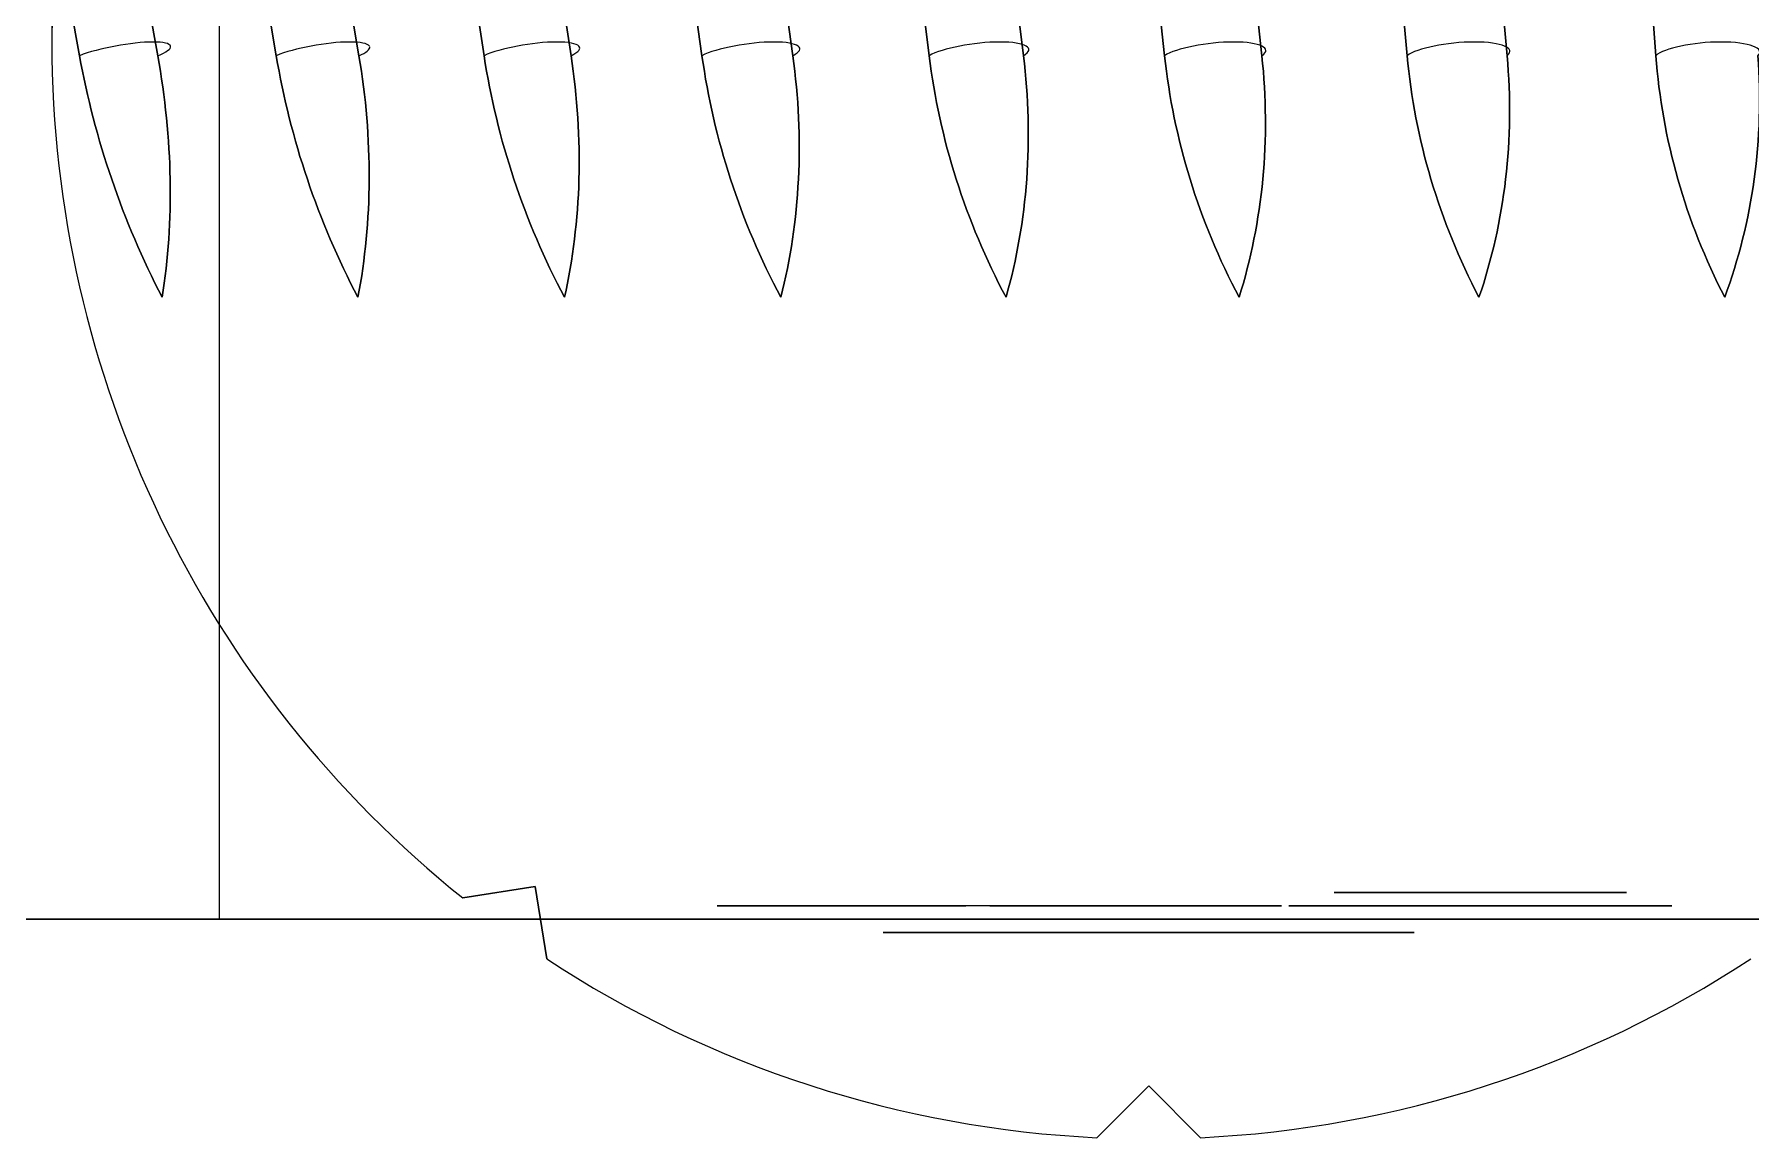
# Model space of a CAD drawing. Header units: inches. Extents: x 3268 to 7018, y 976 to 6708.
# Drawn here: x 5678.7159 to 5679.039, y 3497.5774 to 3497.7851 of the extents above; entities that cross this region are included whole.
import ezdxf

# ---------------------------------------------------------------- set-up
doc = ezdxf.new("R2010")
doc.units = ezdxf.units.IN
doc.header["$MEASUREMENT"] = 0
doc.layers.add('G-IMPT', color=8, linetype='Continuous', lineweight=9)
doc.layers.add('Q-SPCQ', color=91, linetype='Continuous', lineweight=9)

# ---------------------------------------------------------------- blocks, each defined once
blk = doc.blocks.new('Main Locker for Revit - LKR-1_10_autocad_dwg_7803S-BLK_7803S-BLK-9311896-Overall Retail Plan Opt 2')
at = {"layer": 'G-IMPT', "color": 133}
for p, q in [((16.23173470673436, -7.226746510935979), (16.23173470673436, -7.396746510935979)), ((16.23173470673435, -7.226746510935979), (16.23173470673435, -7.396746510935979)), ((16.23173470673435, -7.226746510935979), (16.23173470673435, -7.396746510935979)), ((16.23173470673435, -7.226746510935979), (16.23173470673435, -7.396746510935979)), ((16.27760252600527, -7.392768305029672), (16.29124758425011, -7.390607140116368)), ((16.29124758425012, -7.390607140116368), (16.27760252600528, -7.392768305029672)), ((16.27760252600528, -7.392768305029672), (16.29124758425012, -7.390607140116368)), ((16.29124758425012, -7.390607140116368), (16.27760252600528, -7.392768305029672)), ((16.29124758425011, -7.390607140116368), (16.29340874916342, -7.404252198361207)), ((16.29340874916342, -7.404252198361207), (16.29124758425012, -7.390607140116368)), ((16.29124758425012, -7.390607140116368), (16.29340874916342, -7.404252198361207)), ((16.29340874916342, -7.404252198361207), (16.29124758425012, -7.390607140116368)), ((16.43173470673435, -7.394246510935979), (16.38173470673435, -7.394246510935979)), ((16.38173470673435, -7.394246510935979), (16.43173470673435, -7.394246510935979)), ((16.41093882916358, -7.394246510935979), (16.41842841667025, -7.394246510935979)), ((16.41842841667025, -7.394246510935979), (16.41093882916358, -7.394246510935979)), ((16.71923470673435, -7.396746510935979), (16.02570306565051, -7.396746510935979)), ((16.02570306565051, -7.396746510935979), (16.71923470673435, -7.396746510935979)), ((16.38173470673435, -7.396746510935979), (16.23173470673435, -7.396746510935979)), ((16.23173470673435, -7.396746510935979), (16.58173470673435, -7.396746510935979)), ((16.58173470673436, -7.396746510935979), (16.23173470673436, -7.396746510935979)), ((16.23173470673435, -7.396746510935979), (16.38173470673435, -7.396746510935979)), ((16.35673470673435, -7.396746510935979), (16.40673470673435, -7.396746510935979)), ((16.45673470673435, -7.396746510935979), (16.35673470673435, -7.396746510935979)), ((16.40673470673435, -7.396746510935979), (16.45673470673435, -7.396746510935979)), ((16.41842841667025, -7.396746510935979), (16.41093882916358, -7.396746510935979)), ((16.41093882916358, -7.396746510935979), (16.41842841667025, -7.396746510935979)), ((16.58173470673435, -7.396746510935979), (16.43173470673435, -7.396746510935979)), ((16.43173470673435, -7.396746510935979), (16.58173470673435, -7.396746510935979)), ((16.35673470673435, -7.39924651093598), (16.40673470673435, -7.39924651093598)), ((16.45673470673435, -7.39924651093598), (16.35673470673435, -7.39924651093598)), ((16.40673470673435, -7.39924651093598), (16.45673470673435, -7.39924651093598)), ((16.39696592358885, -7.437899964018257), (16.40673470673435, -7.428131180872758)), ((16.40673470673435, -7.428131180872758), (16.39696592358885, -7.437899964018257)), ((16.39696592358885, -7.437899964018257), (16.40673470673435, -7.428131180872758)), ((16.40673470673435, -7.428131180872758), (16.39696592358886, -7.437899964018257)), ((16.40673470673435, -7.428131180872758), (16.41650348987985, -7.437899964018257)), ((16.41650348987985, -7.437899964018257), (16.40673470673435, -7.428131180872758)), ((16.40673470673435, -7.428131180872758), (16.41650348987985, -7.437899964018257)), ((16.41650348987985, -7.437899964018257), (16.40673470673435, -7.428131180872758))]:
    blk.add_line(p, q, dxfattribs=at)
at = {"layer": 'G-IMPT', "color": 133, "flags": 128}
for points in [[(16.20546651342596, -7.234224226896069), (16.16989186439867, -7.038212348318262), (16.134317560402, -6.842200334606888)], [(16.13431756040198, -6.84220033460689), (16.16989186439354, -7.038212348318263), (16.20546651342594, -7.234224226896069)], [(16.2201806847344, -7.234224226896069), (16.18460607466836, -7.038212348318263), (16.14903180265866, -6.842200334606888)], [(16.14903180265868, -6.84220033460689), (16.18460607467355, -7.038212348318263), (16.22018068473441, -7.234224226896069)], [(16.24249922452988, -7.234224226896069), (16.20955638138223, -7.038212348318262), (16.17661385820237, -6.842200334606888)], [(16.17661385820236, -6.84220033460689), (16.20955638137679, -7.038212348318263), (16.24249922452986, -7.234224226896069)], [(16.2580764451988, -7.234224226896069), (16.22513364329764, -7.038212348318262), (16.19219115398093, -6.842200334606888)], [(16.19219115398095, -6.84220033460689), (16.22513364330313, -7.038212348318263), (16.25807644519882, -7.234224226896069)], [(16.28161657859807, -7.234224226896069), (16.25144959200124, -7.038212348318262), (16.22128289891025, -6.842200334606888)], [(16.22128289891024, -6.84220033460689), (16.25144959199552, -7.038212348318263), (16.28161657859805, -7.234224226896069)], [(16.29798873340492, -7.234224226896069), (16.26782179015946, -7.038212348318262), (16.23765513265972, -6.842200334606888)], [(16.23765513265974, -6.84220033460689), (16.26782179016523, -7.038212348318263), (16.29798873340495, -7.234224226896069)], [(16.32264752539413, -7.234224226896069), (16.29538830790488, -7.038212348318262), (16.26812935617611, -6.842200334606888)], [(16.26812935617609, -6.84220033460689), (16.29538830789891, -7.038212348318263), (16.32264752539411, -7.234224226896069)], [(16.33974302307163, -7.234224226896069), (16.31248385084907, -7.038212348318262), (16.28522493628402, -6.842200334606888)], [(16.28522493628404, -6.84220033460689), (16.3124838508551, -7.038212348318263), (16.33974302307164, -7.234224226896068)], [(16.36541264702751, -7.234224226896069), (16.34118039626817, -7.038212348318263), (16.31694838236182, -6.842200334606888)], [(16.3169483823618, -6.84220033460689), (16.34118039626197, -7.038212348318263), (16.36541264702749, -7.234224226896069)], [(16.38315673331405, -7.234224226896069), (16.35892452953878, -7.038212348318262), (16.33469255420611, -6.842200334606888)], [(16.33469255420613, -6.84220033460689), (16.35892452954502, -7.038212348318263), (16.38315673331407, -7.234224226896069)], [(16.40972494250237, -7.234224226896069), (16.38862561993992, -7.038212348318262), (16.36752650428727, -6.842200334606888)], [(16.36752650428724, -6.84220033460689), (16.38862561993351, -7.038212348318263), (16.40972494250235, -7.234224226896069)], [(16.42804002702338, -7.234224226896069), (16.40694075295692, -7.038212348318262), (16.38584167711924, -6.842200334606888)], [(16.38584167711926, -6.84220033460689), (16.40694075296337, -7.038212348318263), (16.4280400270234, -7.234224226896068)], [(16.45539064542531, -7.234224226896069), (16.43751651302884, -7.038212348318262), (16.41964255669425, -6.842200334606888)], [(16.41964255669422, -6.84220033460689), (16.43751651302226, -7.038212348318263), (16.45539064542529, -7.234224226896069)], [(16.47419664097623, -7.234224226896069), (16.45632255837562, -7.038212348318262), (16.43844864292317, -6.842200334606888)], [(16.4384486429232, -6.84220033460689), (16.45632255838224, -7.038212348318263), (16.47419664097625, -7.234224226896069)], [(16.50221007129653, -7.234224226896069), (16.48763928809916, -7.038212348318262), (16.47306864934585, -6.842200334606888)], [(16.47306864934583, -6.84220033460689), (16.48763928809243, -7.038212348318263), (16.50221007129651, -7.234224226896069)], [(16.44166142281341, -7.391746510935979), (16.44962979005332, -7.391746510935979), (16.46917419324611, -7.391746510935979)], [(16.46917419324611, -7.391746510935979), (16.44968447282741, -7.391746510935979), (16.44166142281341, -7.391746510935979)], [(16.46917419324611, -7.391746510935979), (16.4887187688544, -7.391746510935979), (16.4966869636788, -7.391746510935979)], [(16.4966869636788, -7.391746510935979), (16.48864419453842, -7.391746510935979), (16.46917419324611, -7.391746510935979)], [(16.32549639209761, -7.396746510935979), (16.34059787314289, -7.396746510935979), (16.37659691758531, -7.396746510935979)], [(16.33759054743364, -7.396746510935979), (16.32839207409691, -7.396746510935979), (16.32549639209761, -7.396746510935979)], [(16.37628038085461, -7.396746510935979), (16.34657976762648, -7.396746510935979), (16.33405592067666, -7.396746510935979)], [(16.33405592067666, -7.396746510935979), (16.34683214979008, -7.396746510935979), (16.3765814131637, -7.396746510935979)], [(16.37662139618407, -7.396746510935979), (16.35536326567297, -7.396746510935979), (16.33759054743364, -7.396746510935979)], [(16.41093882916358, -7.396746510935979), (16.39546465544579, -7.396746510935979), (16.37628038085461, -7.396746510935979)], [(16.37681535139081, -7.396746510935979), (16.40006734315771, -7.396746510935979), (16.41842841667025, -7.396746510935979)], [(16.37687266966254, -7.396746510935979), (16.39572750832912, -7.396746510935979), (16.41093882916358, -7.396746510935979)], [(16.41842841667025, -7.396746510935979), (16.40010935655877, -7.396746510935979), (16.37692998793428, -7.396746510935979)], [(16.43310189423435, -7.396746510935979), (16.43548565951332, -7.396746510935979), (16.44265493952349, -7.396746510935979)], [(16.46921240542726, -7.396746510935979), (16.44359100359847, -7.396746510935979), (16.43310189423435, -7.396746510935979)], [(16.44265493952349, -7.396746510935979), (16.45466089041106, -7.396746510935979), (16.46921240542726, -7.396746510935979)], [(16.46921240542726, -7.396746510935979), (16.48372001178524, -7.396746510935979), (16.49569344696873, -7.396746510935979)], [(16.50524649225786, -7.396746510935979), (16.49478405242383, -7.396746510935979), (16.46921240542726, -7.396746510935979)], [(16.49569344696873, -7.396746510935979), (16.50287300563, -7.396746510935979), (16.50524649225786, -7.396746510935979)]]:
    blk.add_lwpolyline(points, dxfattribs=at)
at = {"layer": 'G-IMPT', "color": 133}
for radius, start, end in [(0.2064784281909375, 0, 180), (0.2064784281909381, 359.9999999999991, 179.9999999999992), (0.206478428190934, 0, 180), (0.2064784281909381, 359.9999999999991, 179.9999999999992), (0.2064784281909398, 180, 231.2882442638736), (0.206478428190934, 180, 231.2882442638734), (0.2064784281909348, 180, 231.2882442638737), (0.206478428190934, 180, 231.2882442638734), (0.2064784281909355, 236.7117557361247, 267.2882442638733), (0.2064784281909339, 236.7117557361264, 267.2882442638743), (0.2064784281909365, 236.7117557361257, 267.2882442638743), (0.2064784281909376, 236.711755736126, 267.2882442638733), (0.2064784281909339, 272.711755736125, 303.2882442638737), (0.2064784281909355, 272.711755736126, 303.2882442638744), (0.2064784281909375, 272.711755736125, 303.2882442638741), (0.2064784281909355, 272.711755736126, 303.2882442638744)]:
    blk.add_arc((16.40673470673435, -7.231652752681822), radius, start, end, dxfattribs=at)
for centre, major_axis, ratio, start_param, end_param in [((16.21278134629706, -7.234240943132847), (0.009839289307288068, 0.001785605199213309), 0.1904193600194662, 0.8094386940806153, 2.373776318042786), ((16.21278134629704, -7.234240943132847), (0.009839289307290729, 0.001785605199212822), 0.1904193600194618, 0.8094386940808752, 2.373776318043049), ((16.21278134629704, -7.234240943132847), (0.009839289307288364, 0.001785605199212345), 0.1904193600195536, 0.02726988210031483, 0.8094386940811295), ((16.21278134629706, -7.234240943132847), (0.009839289307288364, 0.001785605199212345), 0.1904193600195536, 0.02726988210031483, 0.8094386940811295), ((16.21278134629704, -7.234240943132847), (0.009839289307286937, 0.001785605199212505), 0.1904193600195275, 5.52828637729835, 6.28318530717955), ((16.21278134629706, -7.234240943132847), (0.009839289307286937, 0.001785605199212505), 0.1904193600195275, 5.52828637729835, 6.28318530717955), ((16.25024870793728, -7.234240943132847), (0.009861715830026567, 0.001657275139456887), 0.2015882735411939, 0.8758789954357689, 2.440216619397942), ((16.25024870793726, -7.234240943132847), (0.009861715830023756, 0.00165727513945737), 0.2015882735412105, 0.8758789954355256, 2.440216619397696), ((16.25024870793726, -7.234240943132847), (0.009861715830026567, 0.001657275139456887), 0.2015882735411939, 0.09371018345524272, 0.8758789954357689), ((16.25024870793728, -7.234240943132847), (0.009861715830023756, 0.00165727513945737), 0.2015882735412105, 0.09371018345477183, 0.8758789954355256), ((16.25024870793726, -7.234240943132847), (0.009861715830027205, 0.001657275139457367), 0.2015882735412001, 5.594726678653081, 6.283185307179744), ((16.25024870793728, -7.234240943132847), (0.009861715830019971, 0.001657275139458143), 0.2015882735412824, 5.594726678652687, 6.283185307179348), ((16.2897668260226, -7.234240943132847), (0.009883650498927648, 0.001521003883966928), 0.211875692834428, 0.9426192925419675, 2.506956916504141), ((16.28976682602258, -7.234240943132847), (0.009883650498927648, 0.001521003883966928), 0.211875692834428, 0.9426192925419675, 2.5069569165038), ((16.28976682602258, -7.234240943132847), (0.009883650498929643, 0.001521003883967533), 0.2118756928343406, 5.661466975759085, 7.225804599721264), ((16.2897668260226, -7.234240943132847), (0.009883650498927648, 0.001521003883966928), 0.211875692834428, 5.661466975759375, 7.225804599721553), ((16.33116289787752, -7.234240943132847), (0.00990469506517818, 0.001377321918013736), 0.2212366336319935, 1.009650892047123, 2.573988516009295), ((16.33116289787749, -7.234240943132847), (0.009904695065179976, 0.001377321918014413), 0.2212366336319107, 1.009650892046815, 2.573988516008987), ((16.33116289787749, -7.234240943132847), (0.009904695065179976, 0.001377321918014413), 0.2212366336319107, 5.728498575264223, 7.292836199226402), ((16.33116289787752, -7.234240943132847), (0.009904695065175108, 0.001377321918014193), 0.2212366336320334, 5.728498575264321, 7.292836199226502), ((16.37425590901252, -7.234240943132847), (0.009924460077706632, 0.001226821978120381), 0.2296301629215117, 1.076959682794901, 2.641297306757077), ((16.3742559090125, -7.234240943132847), (0.009924460077708218, 0.001226821978119224), 0.2296301629215378, 1.07695968279541, 2.641297306757582), ((16.3742559090125, -7.234240943132847), (0.009924460077705038, 0.001226821978119646), 0.2296301629215885, 5.795807366012633, 7.36014498997481), ((16.37425590901252, -7.234240943132847), (0.009924460077709809, 0.001226821978119967), 0.2296301629214611, 5.795807366012492, 7.360144989974672), ((16.4188574246544, -7.234240943132847), (0.009942573139993265, 0.001070158565770579), 0.2370195779352077, 1.144526271162887, 2.708863895125058), ((16.41885742465438, -7.234240943132847), (0.009942573139996542, 0.00107015856577019), 0.2370195779351472, 1.14452627116305, 2.708863895125223), ((16.41885742465438, -7.234240943132847), (0.009942573139989992, 0.00107015856577096), 0.2370195779352682, 5.86337395438013, 7.42771157834231), ((16.4188574246544, -7.234240943132847), (0.009942573139993265, 0.001070158565770579), 0.2370195779352077, 5.863373954380294, 7.427711578342473), ((16.46477241372356, -7.234240943132847), (0.009958687298135394, 0.0009080458677267581), 0.2433725666412628, 1.212326238521002, 2.776663862483178), ((16.46477241372354, -7.234240943132847), (0.009958687298137581, 0.0009080458677255777), 0.2433725666412539, 1.212326238521491, 2.776663862483665), ((16.46477241372354, -7.234240943132847), (0.009958687298137581, 0.0009080458677255777), 0.2433725666412539, 5.931173921738899, 7.495511545701077), ((16.46477241372356, -7.234240943132847), (0.009958687298142107, 0.0009080458677260877), 0.2433725666411242, 5.931173921738688, 7.495511545700867), ((16.51180010165529, -7.234240943132847), (0.00997248928447683, 0.0007412539854755807), 0.2486613490364857, 1.280330523350808, 2.844668147312981), ((16.51180010165528, -7.234240943132847), (0.00997248928447683, 0.0007412539854755807), 0.2486613490364857, 1.280330523350808, 2.844668147312983), ((16.51180010165528, -7.234240943132847), (0.009972489284473404, 0.0007412539854758664), 0.2486613490365626, 5.999178206568101, 7.56351583053028), ((16.51180010165529, -7.234240943132847), (0.00997248928447683, 0.0007412539854755807), 0.2486613490364857, 5.999178206568216, 7.563515830530394)]:
    blk.add_ellipse(centre, major_axis=major_axis, ratio=ratio, start_param=start_param, end_param=end_param, dxfattribs=at)
for points in [[(16.22103283209495, -7.279709424080505), (16.2173123041094, -7.272551405329687), (16.21095114881263, -7.25764247267848), (16.20688724787135, -7.242057022216769), (16.20546651342596, -7.234224226896069)], [(16.20546651342594, -7.234224226896069), (16.20688724787134, -7.242057022216779), (16.21095114881262, -7.257642472678507), (16.2173123041094, -7.27255140532973), (16.22103283209493, -7.279709424080505)], [(16.22103283209493, -7.279709424080505), (16.22215532782463, -7.272551405329744), (16.22316179493469, -7.257642472678513), (16.22160317127226, -7.242057022216781), (16.2201806847344, -7.234224226896069)], [(16.22018068473442, -7.234224226896069), (16.22160317127227, -7.242057022216782), (16.22316179493471, -7.257642472678521), (16.22215532782464, -7.272551405329752), (16.22103283209495, -7.279709424080505)], [(16.25788974976025, -7.279709424080505), (16.25412329076573, -7.272551405329723), (16.24774413372553, -7.257642472678501), (16.24381473700994, -7.242057022216777), (16.24249922452988, -7.234224226896069)], [(16.24249922452986, -7.234224226896069), (16.24381473700992, -7.242057022216771), (16.2477441337255, -7.257642472678481), (16.2541232907657, -7.272551405329688), (16.25788974976023, -7.279709424080505)], [(16.25788974976023, -7.279709424080505), (16.25925037862785, -7.272551405329759), (16.26067098670054, -7.257642472678524), (16.25939381253907, -7.242057022216784), (16.2580764451988, -7.234224226896069)], [(16.25807644519882, -7.234224226896069), (16.25939381253909, -7.242057022216771), (16.26067098670056, -7.257642472678481), (16.25925037862787, -7.27255140532969), (16.25788974976025, -7.279709424080505)], [(16.29676401153892, -7.279709424080505), (16.2929680913023, -7.272551405329808), (16.28659882694929, -7.257642472678555), (16.28282111671144, -7.242057022216795), (16.28161657859807, -7.234224226896069)], [(16.28161657859805, -7.234224226896069), (16.28282111671142, -7.242057022216771), (16.28659882694925, -7.257642472678484), (16.29296809130224, -7.272551405329692), (16.2967640115389, -7.279709424080505)], [(16.2967640115389, -7.279709424080505), (16.2983568238606, -7.272551405329688), (16.30018536093826, -7.257642472678481), (16.29919522103542, -7.242057022216769), (16.29798873340492, -7.234224226896069)], [(16.29798873340495, -7.234224226896069), (16.29919522103544, -7.242057022216789), (16.30018536093828, -7.257642472678539), (16.29835682386061, -7.272551405329781), (16.29676401153892, -7.279709424080505)], [(16.33748563017527, -7.279709424080505), (16.33367684728984, -7.272551405329701), (16.32734532679651, -7.257642472678489), (16.3237358220021, -7.242057022216772), (16.32264752539413, -7.234224226896069)], [(16.32264752539411, -7.234224226896069), (16.32373582200208, -7.242057022216784), (16.3273453267965, -7.257642472678525), (16.33367684728985, -7.272551405329756), (16.33748563017525, -7.279709424080505)], [(16.33748563017525, -7.279709424080505), (16.33930366098803, -7.272551405329655), (16.34153213134326, -7.257642472678459), (16.3408333553289, -7.242057022216761), (16.33974302307163, -7.234224226896069)], [(16.33974302307165, -7.234224226896069), (16.34083335532892, -7.242057022216765), (16.34153213134328, -7.25764247267847), (16.33930366098804, -7.272551405329671), (16.33748563017527, -7.279709424080505)], [(16.37987654039211, -7.279709424080505), (16.37607154969641, -7.272551405329765), (16.36980545919085, -7.257642472678528), (16.36637994328593, -7.242057022216785), (16.36541264702751, -7.234224226896069)], [(16.36541264702749, -7.234224226896069), (16.36637994328591, -7.242057022216777), (16.36980545919082, -7.257642472678504), (16.37607154969638, -7.272551405329724), (16.3798765403921, -7.279709424080505)], [(16.3798765403921, -7.279709424080505), (16.38191183990975, -7.272551405329738), (16.38453049900873, -7.25764247267851), (16.38412614245258, -7.242057022216779), (16.38315673331405, -7.234224226896068)], [(16.38315673331407, -7.234224226896069), (16.38412614245259, -7.242057022216782), (16.38453049900875, -7.257642472678517), (16.38191183990977, -7.272551405329747), (16.37987654039211, -7.279709424080505)], [(16.42375137752491, -7.279709424080505), (16.41996681727504, -7.272551405329671), (16.41379355677675, -7.257642472678468), (16.41056700867082, -7.242057022216765), (16.40972494250237, -7.234224226896069)], [(16.40972494250235, -7.234224226896069), (16.4105670086708, -7.242057022216779), (16.41379355677674, -7.257642472678507), (16.41996681727505, -7.27255140532973), (16.42375137752489, -7.279709424080504)], [(16.42375137752489, -7.279709424080505), (16.42599504590051, -7.272551405329789), (16.42899244301327, -7.257642472678541), (16.42888427406365, -7.24205702221679), (16.42804002702338, -7.234224226896069)], [(16.4280400270234, -7.234224226896069), (16.42888427406367, -7.242057022216779), (16.42899244301329, -7.257642472678505), (16.42599504590054, -7.272551405329725), (16.42375137752491, -7.279709424080505)], [(16.46891828807429, -7.279709424080505), (16.46517070718938, -7.272551405329754), (16.45911727079574, -7.257642472678523), (16.45610379936269, -7.242057022216782), (16.45539064542531, -7.234224226896069)], [(16.45539064542529, -7.234224226896069), (16.45610379936267, -7.242057022216771), (16.45911727079572, -7.257642472678483), (16.46517070718933, -7.272551405329691), (16.46891828807427, -7.279709424080505)], [(16.46891828807427, -7.279709424080505), (16.47136051431693, -7.272551405329711), (16.47472354258853, -7.257642472678493), (16.47491203424074, -7.242057022216773), (16.47419664097623, -7.234224226896069)], [(16.47419664097625, -7.234224226896069), (16.47491203424076, -7.242057022216782), (16.47472354258855, -7.257642472678523), (16.47136051431694, -7.272551405329752), (16.46891828807429, -7.279709424080504)], [(16.51517976863257, -7.279709424080505), (16.51148555433025, -7.27255140532974), (16.50557841217845, -7.257642472678512), (16.50279119456211, -7.242057022216779), (16.50221007129653, -7.234224226896069)], [(16.50221007129651, -7.234224226896069), (16.50279119456209, -7.242057022216777), (16.50557841217842, -7.257642472678502), (16.51148555433022, -7.272551405329722), (16.51517976863255, -7.279709424080505)], [(16.51517976863255, -7.279709424080505), (16.51780987350827, -7.272551405329725), (16.52152382727177, -7.257642472678504), (16.52200815529978, -7.242057022216777), (16.52142474404376, -7.234224226896069)], [(16.52142474404378, -7.234224226896069), (16.5220081552998, -7.242057022216782), (16.52152382727179, -7.257642472678523), (16.51780987350829, -7.272551405329755), (16.51517976863257, -7.279709424080505)]]:
    blk.add_open_spline(points, degree=3, dxfattribs=at)
for points, knots in [([(16.32549639209761, -7.39424651093598), (16.32553877227917, -7.39424651093598), (16.32562215264063, -7.39424651093598), (16.32633055740935, -7.39424651093598), (16.32747015072074, -7.394246510935979), (16.32908876012907, -7.394246510935979), (16.3311408869829, -7.394246510935979), (16.33367593142626, -7.39424651093598), (16.33666444264937, -7.394246510935979), (16.34008298220771, -7.39424651093598), (16.34383179445128, -7.39424651093598), (16.34784634174197, -7.394246510935979), (16.35211876645021, -7.39424651093598), (16.35660200031748, -7.394246510935979), (16.36132961422178, -7.39424651093598), (16.36629152150915, -7.39424651093598), (16.36969288492154, -7.394246510935979), (16.37142743384774, -7.394246510935979)], [0, 0, 0, 0, 0.06455784592971894, 0.1270135315497583, 0.1879548102020903, 0.2480139127896339, 0.3077476818488377, 0.3682345146974849, 0.4294698439426697, 0.4927434367465848, 0.5562577687060836, 0.6182167855431441, 0.6796554755875552, 0.7412455456206293, 0.8034152647056972, 0.8668154615439924, 0.9323283119492656, 0.9323283119492656, 0.9323283119492656, 0.9323283119492656]), ([(16.33759054743364, -7.39424651093598), (16.33662496276644, -7.39424651093598), (16.33470545081715, -7.394246510935979), (16.33224853154241, -7.39424651093598), (16.33015243392664, -7.394246510935979), (16.32843874316112, -7.394246510935979), (16.32712242872879, -7.39424651093598), (16.32619697411408, -7.394246510935979), (16.32559977966664, -7.394246510935979), (16.32553123417883, -7.39424651093598), (16.32549639209761, -7.39424651093598)], [0, 0, 0, 0, 0.1243264850794575, 0.2471519917741142, 0.3687737442333479, 0.4902465348858407, 0.6136200636025055, 0.7389618264298508, 0.8673127358513643, 0.9999999999999999, 0.9999999999999999, 0.9999999999999999, 0.9999999999999999]), ([(16.33405592067666, -7.394246510935979), (16.33409038681152, -7.394246510935979), (16.33415805649562, -7.394246510935979), (16.33475774544098, -7.394246510935979), (16.33567635141496, -7.39424651093598), (16.33703055101246, -7.394246510935979), (16.33873367186419, -7.39424651093598), (16.34085869707931, -7.39424651093598), (16.34332916354336, -7.394246510935979), (16.34617041508171, -7.394246510935979), (16.34928814113687, -7.39424651093598), (16.3526330912059, -7.39424651093598), (16.35619706613884, -7.394246510935979), (16.35994067997034, -7.394246510935979), (16.36389274990707, -7.39424651093598), (16.3680461665588, -7.394246510935979), (16.37089178732248, -7.394246510935979), (16.37234452619549, -7.394246510935979)], [0, 0, 0, 0, 0.06432246778181976, 0.1262886335379615, 0.1867242955000422, 0.2464168158680682, 0.305583726563783, 0.3654367727676123, 0.4263329871858885, 0.4888458569063455, 0.5517301902635039, 0.6139230909085516, 0.675487543519686, 0.7373369548421799, 0.8002313699638061, 0.8645038754762073, 0.9310415419227369, 0.9310415419227369, 0.9310415419227369, 0.9310415419227369]), ([(16.37628038085461, -7.394246510935979), (16.3753243348439, -7.394246510935979), (16.37342111583124, -7.394246510935979), (16.37059661780957, -7.394246510935979), (16.36782486148458, -7.39424651093598), (16.36510764984853, -7.394246510935979), (16.36244844159024, -7.394246510935979), (16.35982985225441, -7.394246510935979), (16.35728979361395, -7.39424651093598), (16.35479313012468, -7.394246510935979), (16.35240107513898, -7.39424651093598), (16.35013778565824, -7.394246510935979), (16.34801138394133, -7.394246510935979), (16.34602067282368, -7.39424651093598), (16.34416183167813, -7.39424651093598), (16.34245825129726, -7.394246510935979), (16.34088717054539, -7.394246510935979), (16.33945754332501, -7.394246510935979), (16.33817054682885, -7.39424651093598), (16.33708838289838, -7.394246510935979), (16.33614322824203, -7.394246510935979), (16.33538356914915, -7.394246510935979), (16.3347869567682, -7.394246510935979), (16.33437448642692, -7.394246510935979), (16.33408873040932, -7.394246510935979), (16.33406691646135, -7.394246510935979), (16.33405592067666, -7.394246510935979)], [0, 0, 0, 0, 0.04395321799080954, 0.08749850866012542, 0.1304576079231672, 0.1727453749140398, 0.2153947809704274, 0.2576399181299118, 0.3001412022856355, 0.3431082898522685, 0.3859103169284642, 0.4276692746243928, 0.4687999153795959, 0.50947220035273, 0.5498618774479613, 0.5899573268375523, 0.6301457544048189, 0.6706075938813516, 0.7111213530402312, 0.7513631191327724, 0.7917835871168174, 0.8324653639949344, 0.8733239183472766, 0.9145462431005955, 0.9569252153312373, 1, 1, 1, 1]), ([(16.37692998793428, -7.394246510935979), (16.37590416999827, -7.394246510935979), (16.37387574205944, -7.394246510935979), (16.3708809193081, -7.39424651093598), (16.36796537362592, -7.394246510935979), (16.36513743785779, -7.39424651093598), (16.36238167979523, -7.394246510935979), (16.35972308127813, -7.39424651093598), (16.35713548114467, -7.394246510935979), (16.35462927543187, -7.39424651093598), (16.35220233234776, -7.394246510935979), (16.34986247960122, -7.39424651093598), (16.34761079333886, -7.39424651093598), (16.3454251359439, -7.394246510935979), (16.3433377947965, -7.394246510935979), (16.34133068142906, -7.394246510935979), (16.33939254103321, -7.394246510935979), (16.33819343512709, -7.394246510935979), (16.33759054743364, -7.39424651093598)], [0, 0, 0, 0, 0.06966280089907746, 0.1377495622582721, 0.2039167435177821, 0.2687798623293368, 0.3324137064772236, 0.394753540447138, 0.4561800316591685, 0.5169956491967198, 0.5773959379659516, 0.6371983435092747, 0.6969991842614546, 0.7567561942255598, 0.8165539052726071, 0.8769479965978695, 0.9381317879205945, 1, 1, 1, 1]), ([(16.41093882916358, -7.394246510935979), (16.4104045486394, -7.394246510935979), (16.409343190851, -7.39424651093598), (16.40763576145849, -7.394246510935979), (16.40585594198842, -7.394246510935979), (16.40400620883493, -7.39424651093598), (16.40204375489559, -7.394246510935979), (16.40004335518968, -7.394246510935979), (16.39793232633054, -7.394246510935979), (16.39502800025653, -7.39424651093598), (16.39121383194418, -7.39424651093598), (16.38642901435616, -7.394246510935979), (16.38142725423143, -7.394246510935979), (16.37801565690505, -7.394246510935979), (16.37628038085461, -7.394246510935979)], [0, 0, 0, 0, 0.06315763001745126, 0.125463758234394, 0.1871045428727528, 0.2482722171931062, 0.3092672907402134, 0.3700815693601419, 0.4311994313023779, 0.4926765658671882, 0.6161821766213939, 0.7408667954466652, 0.868194396725627, 1, 1, 1, 1]), ([(16.37681535139081, -7.394246510935979), (16.37791122207843, -7.394246510935979), (16.38008038774154, -7.39424651093598), (16.38328928723636, -7.394246510935979), (16.38641318438933, -7.394246510935979), (16.38945536460967, -7.394246510935979), (16.39242462305545, -7.394246510935979), (16.39531540472314, -7.39424651093598), (16.39812063082389, -7.394246510935979), (16.40083939002878, -7.394246510935979), (16.40345332921495, -7.394246510935979), (16.405960807394, -7.39424651093598), (16.40835182792971, -7.394246510935979), (16.41061396331682, -7.394246510935979), (16.4127499812388, -7.39424651093598), (16.41479156754295, -7.394246510935979), (16.41667929361623, -7.394246510935979), (16.41784430836199, -7.394246510935979), (16.41842841667025, -7.394246510935979)], [0, 0, 0, 0, 0.0685388839307463, 0.135665818320091, 0.2011895900918654, 0.2656486975986144, 0.329225271356149, 0.3922263548538855, 0.4548927772598826, 0.5169420321855155, 0.5785974336434624, 0.6395395679834619, 0.6999835774757415, 0.7598365623338523, 0.81965108765173, 0.8793700201307759, 0.9395192432343543, 0.9999999999999999, 0.9999999999999999, 0.9999999999999999, 0.9999999999999999]), ([(16.37687266966254, -7.394246510935979), (16.37853776340093, -7.394246510935979), (16.38181506620166, -7.394246510935979), (16.38662122614567, -7.394246510935979), (16.39122212638091, -7.39424651093598), (16.39561801438841, -7.394246510935979), (16.39979649758577, -7.39424651093598), (16.40376411491004, -7.394246510935979), (16.40752421537113, -7.39424651093598), (16.40978524454666, -7.394246510935979), (16.41093882916358, -7.39424651093598)], [0, 0, 0, 0, 0.1285151895116624, 0.2529486363526576, 0.3747547340060062, 0.4959397538670501, 0.617180641429893, 0.7409094692781375, 0.8678111481862045, 1, 1, 1, 1]), ([(16.41842841667025, -7.394246510935979), (16.41782566058552, -7.394246510935979), (16.41662303558365, -7.39424651093598), (16.41467606490061, -7.394246510935979), (16.41262353159587, -7.394246510935979), (16.41046015981679, -7.394246510935979), (16.40818213649547, -7.39424651093598), (16.40578967066601, -7.394246510935979), (16.40328480452288, -7.394246510935979), (16.40068743392983, -7.39424651093598), (16.39799157376985, -7.394246510935979), (16.39522095686649, -7.39424651093598), (16.39235859540017, -7.394246510935979), (16.38942858414137, -7.394246510935979), (16.38640446090917, -7.394246510935979), (16.3833213788974, -7.39424651093598), (16.38015048153582, -7.394246510935979), (16.37801311601717, -7.394246510935979), (16.37692998793428, -7.394246510935979)], [0, 0, 0, 0, 0.06168195913486598, 0.1230684651700882, 0.1834979677640508, 0.2437570097047759, 0.3040702812891362, 0.3646618695216476, 0.4257527988123541, 0.4872055163741729, 0.5490424101336591, 0.6111161192386607, 0.6735088700779921, 0.7369497368315522, 0.8007078067620288, 0.8659958233672548, 0.9320922482984639, 1, 1, 1, 1]), ([(16.43310189423435, -7.394246510935979), (16.433132432552, -7.394246510935979), (16.43319289317261, -7.394246510935979), (16.43363869435336, -7.39424651093598), (16.43437901118494, -7.394246510935979), (16.43544782103698, -7.394246510935979), (16.43678234133642, -7.394246510935979), (16.43843388335384, -7.394246510935979), (16.44038921036791, -7.39424651093598), (16.44189364397588, -7.39424651093598), (16.44265493952349, -7.394246510935979)], [0, 0, 0, 0, 0.1289221836107822, 0.2552437669620915, 0.3786875601320998, 0.5004322496304454, 0.6227047482344429, 0.7462347879010081, 0.8715860074625617, 0.9999999999999999, 0.9999999999999999, 0.9999999999999999, 0.9999999999999999]), ([(16.46921240542726, -7.394246510935979), (16.46791159880374, -7.394246510935979), (16.46536390331461, -7.394246510935979), (16.46163801857656, -7.394246510935979), (16.45809570474212, -7.394246510935979), (16.45473763374453, -7.394246510935979), (16.45154534950365, -7.39424651093598), (16.4485535857754, -7.394246510935979), (16.44574131129194, -7.39424651093598), (16.44315052897852, -7.394246510935979), (16.44080700299633, -7.394246510935979), (16.43873940706563, -7.394246510935979), (16.4369983481406, -7.394246510935979), (16.43557154812781, -7.39424651093598), (16.43445885084498, -7.394246510935979), (16.43368135734128, -7.394246510935979), (16.43318148019583, -7.39424651093598), (16.43312863640987, -7.394246510935979), (16.43310189423435, -7.39424651093598)], [0, 0, 0, 0, 0.06874226160548857, 0.1346351922242762, 0.1983241870671471, 0.2608250125604208, 0.3227135881590241, 0.3845545346076185, 0.4469128577247556, 0.5109576325148286, 0.574930701001335, 0.6366845377960929, 0.6974831152940623, 0.7571338075238535, 0.8169656636752641, 0.8768183516571962, 0.9376625803840032, 1, 1, 1, 1]), ([(16.46917419324611, -7.39424651093598), (16.46824936808445, -7.39424651093598), (16.46642359197389, -7.39424651093598), (16.46373613494089, -7.394246510935979), (16.46114894500282, -7.39424651093598), (16.45865711434517, -7.39424651093598), (16.45626904375429, -7.394246510935979), (16.45398245556946, -7.394246510935979), (16.45179059061625, -7.394246510935979), (16.44973645511252, -7.394246510935979), (16.44785088202928, -7.39424651093598), (16.44620390872512, -7.39424651093598), (16.44479556916976, -7.39424651093598), (16.44364363102192, -7.394246510935979), (16.44276017626087, -7.39424651093598), (16.44213414344022, -7.39424651093598), (16.44173872352975, -7.394246510935979), (16.44168746886888, -7.39424651093598), (16.44166142281341, -7.39424651093598)], [0, 0, 0, 0, 0.06384707123248824, 0.126045940594222, 0.1871687919853109, 0.2474038290093147, 0.3083856890176004, 0.369786401688189, 0.4325918620967831, 0.4976499171225381, 0.562411456366157, 0.6255685815753657, 0.6873446163597954, 0.7487232724782814, 0.8097875490103073, 0.8717652190576228, 0.9348349952705175, 1, 1, 1, 1]), ([(16.44166142281341, -7.39424651093598), (16.44170520995304, -7.39424651093598), (16.44179211923722, -7.39424651093598), (16.44249887372712, -7.394246510935979), (16.44368118213538, -7.39424651093598), (16.44527772909918, -7.39424651093598), (16.44727810317595, -7.39424651093598), (16.44963494009338, -7.39424651093598), (16.4523229453209, -7.39424651093598), (16.45531007651109, -7.394246510935979), (16.45853531973543, -7.39424651093598), (16.46194864768231, -7.39424651093598), (16.46550870379795, -7.394246510935979), (16.46794167015089, -7.39424651093598), (16.46917419324611, -7.39424651093598)], [0, 0, 0, 0, 0.08473274469801537, 0.1681786536463128, 0.2514881976122802, 0.3358406713894909, 0.4198344941507965, 0.5023448759880099, 0.58364901973244, 0.6659310052762729, 0.7487165252643913, 0.8310473361373634, 0.9144098067945614, 1, 1, 1, 1]), ([(16.44265493952349, -7.394246510935979), (16.44353918777224, -7.394246510935979), (16.44527821754419, -7.39424651093598), (16.44820355024735, -7.39424651093598), (16.45126909057337, -7.394246510935979), (16.45453168389166, -7.39424651093598), (16.45795663528499, -7.394246510935979), (16.46155970802129, -7.394246510935979), (16.46532781870113, -7.394246510935979), (16.46790463873284, -7.394246510935979), (16.46921240542726, -7.394246510935979)], [0, 0, 0, 0, 0.1284975211375127, 0.2527129855154541, 0.3748191325670458, 0.4964364263727308, 0.6179105567458518, 0.7412876173092902, 0.8687004007446079, 1, 1, 1, 1]), ([(16.46917419324611, -7.394246510935979), (16.47040664545011, -7.394246510935979), (16.47283947186575, -7.394246510935979), (16.47639458150231, -7.394246510935979), (16.47979858017768, -7.39424651093598), (16.48302047345729, -7.394246510935979), (16.48600624492363, -7.39424651093598), (16.48871358240017, -7.394246510935979), (16.49105029585462, -7.394246510935979), (16.49304869115206, -7.394246510935979), (16.49467138419651, -7.394246510935979), (16.49584815857569, -7.39424651093598), (16.49655661213441, -7.39424651093598), (16.49664329208391, -7.394246510935979), (16.4966869636788, -7.394246510935979)], [0, 0, 0, 0, 0.08560569497352671, 0.1689832639222344, 0.2509075823297902, 0.3337080961143229, 0.4160049842563387, 0.4976595675743795, 0.5798932856419652, 0.6639023210428563, 0.7484662538082586, 0.831790886479856, 0.9152519088316869, 1, 1, 1, 1]), ([(16.4966869636788, -7.394246510935979), (16.49666092660788, -7.394246510935979), (16.49660968962724, -7.39424651093598), (16.49621414111979, -7.394246510935979), (16.49558858316653, -7.39424651093598), (16.49470338213487, -7.394246510935979), (16.49355656082867, -7.394246510935979), (16.49212114757412, -7.394246510935979), (16.49048090120356, -7.394246510935979), (16.4885725790326, -7.39424651093598), (16.48652058751142, -7.394246510935979), (16.48432783432819, -7.394246510935979), (16.48204463675204, -7.394246510935979), (16.47966350393504, -7.39424651093598), (16.47717135380221, -7.394246510935979), (16.47458778888853, -7.39424651093598), (16.47191179828081, -7.394246510935979), (16.47009256467901, -7.394246510935979), (16.46917419324611, -7.394246510935979)], [0, 0, 0, 0, 0.06518599243617211, 0.1282760815450705, 0.1902737127535283, 0.2513576562698567, 0.3127560806249441, 0.3747818039018474, 0.437959270139569, 0.5030382784266998, 0.5681172867138304, 0.6309429748901817, 0.69236346290113, 0.7529686336365338, 0.813637646347645, 0.8743529025141094, 0.9365718042786944, 1, 1, 1, 1]), ([(16.50524649225786, -7.394246510935979), (16.50521975008579, -7.394246510935979), (16.50516690630661, -7.394246510935979), (16.50466702911143, -7.394246510935979), (16.50388953579279, -7.394246510935979), (16.50277683782158, -7.39424651093598), (16.50135004038722, -7.39424651093598), (16.49960897161422, -7.39424651093598), (16.49754141359474, -7.394246510935979), (16.495197740692, -7.39424651093598), (16.49260750634376, -7.394246510935979), (16.48979751457873, -7.394246510935979), (16.48682298594322, -7.394246510935979), (16.48364436777828, -7.394246510935979), (16.48029068719404, -7.394246510935979), (16.47675471054274, -7.394246510935979), (16.47304193100389, -7.394246510935979), (16.47050687000498, -7.394246510935979), (16.46921240542726, -7.394246510935979)], [0, 0, 0, 0, 0.06241602615881771, 0.1233369785373298, 0.1832651398530923, 0.2431724430697099, 0.302898353919745, 0.3637735975039108, 0.425605304952383, 0.4896590425101848, 0.5537845767921168, 0.6162215328110733, 0.6778544713083423, 0.7395168974879383, 0.8020965355763713, 0.8658658412779711, 0.9315077951965112, 0.9999999999999999, 0.9999999999999999, 0.9999999999999999, 0.9999999999999999]), ([(16.46921240542726, -7.39424651093598), (16.47052020332004, -7.39424651093598), (16.47308447537807, -7.39424651093598), (16.47683984280391, -7.394246510935979), (16.48042454563402, -7.39424651093598), (16.48385231296139, -7.394246510935979), (16.48707924511984, -7.39424651093598), (16.49015234542896, -7.39424651093598), (16.49306318839801, -7.39424651093598), (16.49480786358145, -7.394246510935979), (16.49569344696873, -7.39424651093598)], [0, 0, 0, 0, 0.1317514273024054, 0.2583323505141583, 0.3821339760925452, 0.5038043916000855, 0.6246929865409327, 0.7468705897275777, 0.8715135042348168, 1, 1, 1, 1]), ([(16.49569344696873, -7.394246510935979), (16.49645597603691, -7.394246510935979), (16.49796627713528, -7.39424651093598), (16.49990287084857, -7.394246510935979), (16.50157120391462, -7.394246510935979), (16.50290820610669, -7.394246510935979), (16.50396240178561, -7.394246510935979), (16.50471086244435, -7.39424651093598), (16.50515605607693, -7.39424651093598), (16.50521608856521, -7.394246510935979), (16.50524649225786, -7.394246510935979)], [0, 0, 0, 0, 0.1281572795931864, 0.253834362796735, 0.3765056225222091, 0.4985336856679093, 0.6213677287324644, 0.7445647449043583, 0.8706337982552846, 1, 1, 1, 1])]:
    blk.add_open_spline(points, degree=3, knots=knots, dxfattribs=at)
blk = doc.blocks.new('Main Locker for Revit - LKR-1_10_autocad_dwg_LKR-1_10_A-9311910-Overall Retail Plan Opt 2')
blk.add_blockref('Main Locker for Revit - LKR-1_10_autocad_dwg_7803S-BLK_7803S-BLK-9311896-Overall Retail Plan Opt 2', (0, 0))
blk = doc.blocks.new('Main Locker for Revit - LKR-1_10_autocad_dwg-9311801-Overall Retail Plan Opt 2')
blk.add_blockref('Main Locker for Revit - LKR-1_10_autocad_dwg_LKR-1_10_A-9311910-Overall Retail Plan Opt 2', (0, 0))
blk = doc.blocks.new('Main Locker for Revit - Main Locker for Revit-9311911-Overall Retail Plan Opt 2')
blk.add_blockref('Main Locker for Revit - LKR-1_10_autocad_dwg-9311801-Overall Retail Plan Opt 2', (1.969265293266917, -15.5822534890736))
blk = doc.blocks.new('Arch_5 Points - Units and Amenities_v2022_rvt-1-Overall Retail Plan Opt 2')
at = {"layer": 'Q-SPCQ', "color": 133, "lineweight": 9}
blk.add_blockref('Main Locker for Revit - Main Locker for Revit-9311911-Overall Retail Plan Opt 2', (5660.549652504259, 3520.597582565691), dxfattribs=at)

msp = doc.modelspace()

# ---------------------------------------------------------------- block references
at = {"lineweight": 5}
msp.add_blockref('Arch_5 Points - Units and Amenities_v2022_rvt-1-Overall Retail Plan Opt 2', (0, 0), dxfattribs=at)

doc.saveas('drawing.dxf')
